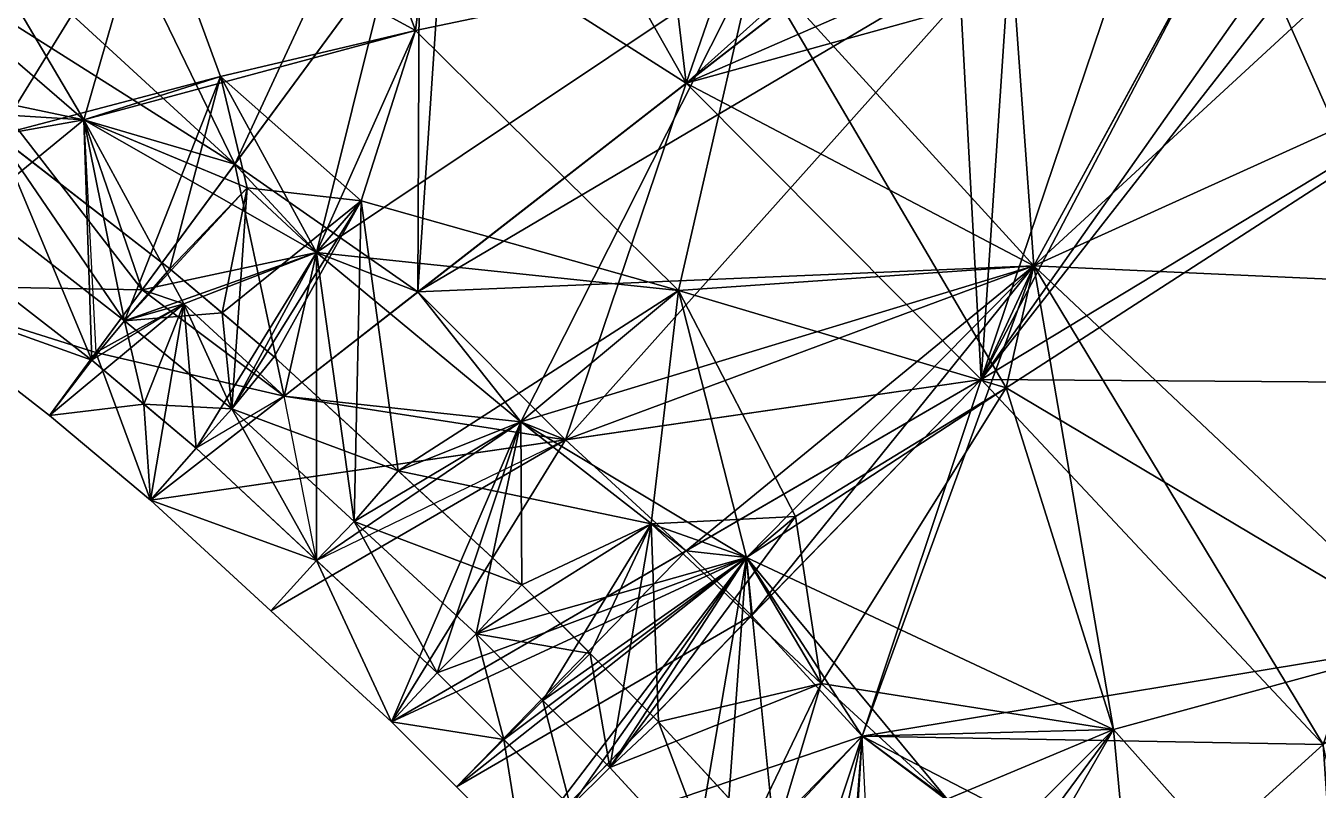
# Model space of a CAD drawing. Extents: x 0 to 22.5, y -0.5 to 22.5.
# Drawn here: x 11.668 to 15.635, y 12.98 to 15.326 of the extents above; entities that cross this region are included whole.
import ezdxf

# ---------------------------------------------------------------- set-up
doc = ezdxf.new("R2010")
doc.units = 0
doc.header["$MEASUREMENT"] = 0
for name, color, linetype in [('Crown wall side', 7, 'CONTINUOUS'), ('Cylindrical crown wall', 7, 'CONTINUOUS'), ('Elements', 7, 'CONTINUOUS'), ('Faces', 7, 'CONTINUOUS')]:
    doc.layers.add(name, color=color, linetype=linetype)

msp = doc.modelspace()

# ---------------------------------------------------------------- linework, layer by layer
at = {"layer": 'Crown wall side'}
for p, q in [((12.11, 14.58, 59.83), (11.05, 15.4, 59.83)), ((12.43, 14.31, 59.83), (12.11, 14.58, 59.83)), ((13.19, 13.61, 59.83), (12.43, 14.31, 59.83)), ((13.61, 13.19, 59.83), (13.19, 13.61, 59.83)), ((14.31, 12.43, 59.83), (13.61, 13.19, 59.83))]:
    msp.add_line(p, q, dxfattribs=at)
for points in [[(9.71, 15.59, 58.9), (10.71, 14.93, 58.9), (12.96, 18.36, 54.58), (11.67, 19.21, 54.58)], [(12.96, 18.36, 54.58), (14.18, 17.44, 54.58), (11.74, 14.13, 58.9), (10.71, 14.93, 58.9)], [(11.74, 14.13, 58.9), (14.18, 17.44, 54.58), (15.34, 16.43, 54.58), (12.05, 13.87, 58.9)], [(12.05, 13.87, 58.9), (15.34, 16.43, 54.58), (14.6, 14.24, 56.74), (12.05, 13.87, 58.9)], [(14.6, 14.24, 56.74), (15.34, 16.43, 54.58), (16.42, 15.34, 54.58), (15.65, 13.12, 56.74)], [(11.97, 14.42, 59.49), (10.93, 15.23, 59.49), (11.05, 15.4, 59.83), (12.11, 14.58, 59.83)], [(11.87, 14.3, 59.24), (10.84, 15.1, 59.24), (10.93, 15.23, 59.49), (11.97, 14.42, 59.49)], [(11.74, 14.13, 58.9), (10.71, 14.93, 58.9), (10.84, 15.1, 59.24), (11.87, 14.3, 59.24)], [(12.3, 14.15, 59.49), (11.97, 14.42, 59.49), (12.11, 14.58, 59.83), (12.43, 14.31, 59.83)], [(12.19, 14.03, 59.24), (11.87, 14.3, 59.24), (11.97, 14.42, 59.49), (12.3, 14.15, 59.49)], [(12.05, 13.87, 58.9), (11.74, 14.13, 58.9), (11.87, 14.3, 59.24), (12.19, 14.03, 59.24)], [(13.05, 13.46, 59.5), (12.3, 14.15, 59.49), (12.43, 14.31, 59.83), (13.19, 13.61, 59.83)], [(12.05, 13.87, 58.9), (14.6, 14.24, 56.74), (12.79, 13.19, 58.9)], [(13.19, 12.79, 58.9), (14.6, 14.24, 56.74), (12.79, 13.19, 58.9)], [(13.19, 12.79, 58.9), (13.87, 12.05, 58.9), (14.6, 14.24, 56.74)], [(13.87, 12.05, 58.9), (14.6, 14.24, 56.74), (15.65, 13.12, 56.74), (14.13, 11.74, 58.9)], [(15.65, 13.12, 56.74), (14.13, 11.74, 58.9), (14.93, 10.71, 58.9), (17.43, 14.18, 54.58)], [(14.93, 10.71, 58.9), (15.59, 9.71, 58.9), (18.36, 12.97, 54.58), (17.43, 14.18, 54.58)], [(12.93, 13.34, 59.24), (12.19, 14.03, 59.24), (12.3, 14.15, 59.49), (13.05, 13.46, 59.5)], [(12.79, 13.19, 58.9), (12.05, 13.87, 58.9), (12.19, 14.03, 59.24), (12.93, 13.34, 59.24)], [(13.46, 13.05, 59.5), (13.05, 13.46, 59.5), (13.19, 13.61, 59.83), (13.61, 13.19, 59.83)], [(13.34, 12.93, 59.24), (12.93, 13.34, 59.24), (13.05, 13.46, 59.5), (13.46, 13.05, 59.5)], [(13.19, 12.79, 58.9), (12.79, 13.19, 58.9), (12.93, 13.34, 59.24), (13.34, 12.93, 59.24)], [(14.15, 12.3, 59.49), (13.46, 13.05, 59.5), (13.61, 13.19, 59.83), (14.31, 12.43, 59.83)], [(14.03, 12.19, 59.24), (13.34, 12.93, 59.24), (13.46, 13.05, 59.5), (14.15, 12.3, 59.49)]]:
    msp.add_3dface(points, dxfattribs=at)
at = {"layer": 'Cylindrical crown wall'}
msp.add_3dface([(16.42, 15.34, 58.95), (17.19, 14.48, 57.58), (16.42, 15.34, 56.77), (15.62, 16.16, 57.58)], dxfattribs=at)
at = {"layer": 'Elements'}
for points in [[(12.8642, 15.3114, 59.5644), (12.0512, 15.753, 59.5996), (12.3903, 16.5848, 59.3754), (12.9967, 16.3826, 58.1093)], [(13.9042, 15.5292, 59.3517), (12.8642, 15.3114, 59.5644), (12.3903, 16.5848, 59.3754), (12.9967, 16.3826, 58.1093)], [(13.5284, 16.556, 55.7337), (12.8765, 15.6717, 56.8879), (13.6943, 15.1494, 56.741), (14.0799, 16.2612, 57.0122)], [(14.5163, 15.7891, 55.6615), (13.5284, 16.556, 55.7337), (13.6943, 15.1494, 56.741), (14.0799, 16.2612, 57.0122)], [(11.1659, 15.625, 58.0246), (12.3087, 14.9014, 57.8932), (11.6215, 16.3195, 57.15), (12.9967, 16.3826, 58.1093)], [(11.1659, 15.625, 58.0246), (11.4707, 15.671, 58.891), (12.3087, 14.9014, 57.8932), (12.9967, 16.3826, 58.1093)], [(11.4707, 15.671, 58.891), (11.8451, 15.0375, 59.0698), (12.3087, 14.9014, 57.8932), (12.9967, 16.3826, 58.1093)], [(12.0512, 15.753, 59.5996), (11.8451, 15.0375, 59.0698), (11.4707, 15.671, 58.891), (12.9967, 16.3826, 58.1093)], [(12.3087, 14.9014, 57.8932), (12.8765, 15.6717, 56.8879), (11.6215, 16.3195, 57.15), (12.9967, 16.3826, 58.1093)], [(12.3087, 14.9014, 57.8932), (11.8451, 15.0375, 59.0698), (12.5598, 14.6304, 58.9671), (12.9967, 16.3826, 58.1093)], [(12.5598, 14.6304, 58.9671), (11.8451, 15.0375, 59.0698), (12.8642, 15.3114, 59.5644), (12.9967, 16.3826, 58.1093)], [(12.8642, 15.3114, 59.5644), (11.8451, 15.0375, 59.0698), (12.0512, 15.753, 59.5996), (12.9967, 16.3826, 58.1093)], [(12.3087, 14.9014, 57.8932), (12.8714, 14.5092, 57.8214), (12.8765, 15.6717, 56.8879), (12.9967, 16.3826, 58.1093)], [(12.3087, 14.9014, 57.8932), (12.5598, 14.6304, 58.9671), (12.8714, 14.5092, 57.8214), (12.9967, 16.3826, 58.1093)], [(12.8714, 14.5092, 57.8214), (12.5598, 14.6304, 58.9671), (13.9042, 15.5292, 59.3517), (12.9967, 16.3826, 58.1093)], [(13.9042, 15.5292, 59.3517), (12.5598, 14.6304, 58.9671), (12.8642, 15.3114, 59.5644), (12.9967, 16.3826, 58.1093)], [(13.9042, 15.5292, 59.3517), (14.6909, 15.5844, 57.6161), (12.8714, 14.5092, 57.8214), (12.9967, 16.3826, 58.1093)], [(13.6943, 15.1494, 56.741), (12.8765, 15.6717, 56.8879), (12.8714, 14.5092, 57.8214), (12.9967, 16.3826, 58.1093)], [(12.8714, 14.5092, 57.8214), (14.6909, 15.5844, 57.6161), (13.6943, 15.1494, 56.741), (12.9967, 16.3826, 58.1093)], [(13.6943, 15.1494, 56.741), (14.0799, 16.2612, 57.0122), (12.8765, 15.6717, 56.8879), (12.9967, 16.3826, 58.1093)], [(13.6943, 15.1494, 56.741), (14.6909, 15.5844, 57.6161), (14.0799, 16.2612, 57.0122), (12.9967, 16.3826, 58.1093)], [(14.0799, 16.2612, 57.0122), (14.6909, 15.5844, 57.6161), (13.6943, 15.1494, 56.741), (14.7386, 16.0848, 57.1385)], [(14.5163, 15.7891, 55.6615), (14.0799, 16.2612, 57.0122), (13.6943, 15.1494, 56.741), (14.7386, 16.0848, 57.1385)], [(15.62, 16.16, 57.58), (14.7624, 14.5891, 58.0929), (16.42, 15.34, 58.95), (14.6909, 15.5844, 57.6161)], [(15.62, 16.16, 57.58), (14.7624, 14.5891, 58.0929), (14.6909, 15.5844, 57.6161), (15.3118, 15.5971, 57.2373)], [(15.62, 16.16, 57.58), (16.42, 15.34, 58.95), (14.7624, 14.5891, 58.0929), (15.3118, 15.5971, 57.2373)], [(14.6909, 15.5844, 57.6161), (15.3118, 15.5971, 57.2373), (13.6943, 15.1494, 56.741), (14.7386, 16.0848, 57.1385)], [(13.6943, 15.1494, 56.741), (15.3118, 15.5971, 57.2373), (14.5163, 15.7891, 55.6615), (14.7386, 16.0848, 57.1385)], [(15.89, 15.89, 56.22), (14.5163, 15.7891, 55.6615), (14.6, 14.24, 56.74), (15.3118, 15.5971, 57.2373)], [(15.89, 15.89, 56.22), (14.6, 14.24, 56.74), (14.5163, 15.7891, 55.6615), (15.4781, 15.4868, 55.1705)], [(16.0349, 14.2296, 55.6603), (14.6, 14.24, 56.74), (15.89, 15.89, 56.22), (15.4781, 15.4868, 55.1705)], [(15.89, 15.89, 56.22), (16.0349, 14.2296, 55.6603), (16.42, 15.34, 56.77), (14.6, 14.24, 56.74)], [(16.42, 15.34, 56.77), (15.89, 15.89, 56.22), (14.6, 14.24, 56.74), (15.3118, 15.5971, 57.2373)], [(15.89, 15.89, 56.22), (16.42, 15.34, 55.67), (16.0349, 14.2296, 55.6603), (15.4781, 15.4868, 55.1705)], [(11.05, 15.4, 59.83), (12.0512, 15.753, 59.5996), (11.5802, 14.9899, 59.83), (11.4707, 15.671, 58.891)], [(11.5802, 14.9899, 59.83), (11.4707, 15.671, 58.891), (12.0512, 15.753, 59.5996), (11.8451, 15.0375, 59.0698)], [(12.0512, 15.753, 59.5996), (12.2655, 15.17, 59.6856), (11.5802, 14.9899, 59.83), (11.8451, 15.0375, 59.0698)], [(12.8642, 15.3114, 59.5644), (12.2655, 15.17, 59.6856), (12.0512, 15.753, 59.5996), (11.8451, 15.0375, 59.0698)], [(14.5163, 15.7891, 55.6615), (13.6943, 15.1494, 56.741), (14.6, 14.24, 56.74), (15.3118, 15.5971, 57.2373)], [(16.0204, 15.7496, 57.1746), (16.42, 15.34, 56.77), (17.19, 14.48, 57.58), (14.7624, 14.5891, 58.0929)], [(16.0204, 15.7496, 57.1746), (16.42, 15.34, 56.77), (14.7624, 14.5891, 58.0929), (15.3118, 15.5971, 57.2373)], [(16.42, 15.34, 58.95), (16.0204, 15.7496, 57.1746), (17.19, 14.48, 57.58), (14.7624, 14.5891, 58.0929)], [(16.42, 15.34, 58.95), (16.0204, 15.7496, 57.1746), (14.7624, 14.5891, 58.0929), (15.3118, 15.5971, 57.2373)], [(11.2255, 14.5296, 58.9), (11.4707, 15.671, 58.891), (10.84, 15.1, 59.24), (11.8451, 15.0375, 59.0698)], [(10.84, 15.1, 59.24), (11.4707, 15.671, 58.891), (10.93, 15.23, 59.49), (11.8451, 15.0375, 59.0698)], [(10.93, 15.23, 59.49), (11.4707, 15.671, 58.891), (11.5802, 14.9899, 59.83), (11.8451, 15.0375, 59.0698)], [(11.1659, 15.625, 58.0246), (11.4707, 15.671, 58.891), (11.2255, 14.5296, 58.9), (11.8451, 15.0375, 59.0698)], [(12.3087, 14.9014, 57.8932), (11.1659, 15.625, 58.0246), (11.8451, 15.0375, 59.0698), (11.4707, 15.671, 58.891)], [(11.1659, 15.625, 58.0246), (12.3087, 14.9014, 57.8932), (11.8451, 15.0375, 59.0698), (12.0245, 14.5159, 58.3964)], [(12.0245, 14.5159, 58.3964), (11.1659, 15.625, 58.0246), (11.2255, 14.5296, 58.9), (11.8451, 15.0375, 59.0698)], [(13.6943, 15.1494, 56.741), (14.6909, 15.5844, 57.6161), (14.6, 14.24, 56.74), (15.3118, 15.5971, 57.2373)], [(14.6, 14.24, 56.74), (14.6909, 15.5844, 57.6161), (14.7624, 14.5891, 58.0929), (15.3118, 15.5971, 57.2373)], [(14.7624, 14.5891, 58.0929), (16.42, 15.34, 56.77), (14.6, 14.24, 56.74), (15.3118, 15.5971, 57.2373)], [(13.6943, 15.1494, 56.741), (12.8714, 14.5092, 57.8214), (13.3238, 14.0548, 57.821), (14.6909, 15.5844, 57.6161)], [(13.9042, 15.5292, 59.3517), (14.7624, 14.5891, 58.0929), (12.8714, 14.5092, 57.8214), (14.6909, 15.5844, 57.6161)], [(12.8714, 14.5092, 57.8214), (14.7624, 14.5891, 58.0929), (13.3238, 14.0548, 57.821), (14.6909, 15.5844, 57.6161)], [(13.3238, 14.0548, 57.821), (14.7624, 14.5891, 58.0929), (13.6943, 15.1494, 56.741), (14.6909, 15.5844, 57.6161)], [(13.6943, 15.1494, 56.741), (14.7624, 14.5891, 58.0929), (14.6, 14.24, 56.74), (14.6909, 15.5844, 57.6161)], [(16.42, 15.34, 58.95), (13.9042, 15.5292, 59.3517), (14.6909, 15.5844, 57.6161), (14.7624, 14.5891, 58.0929)], [(12.8642, 15.3114, 59.5644), (12.5598, 14.6304, 58.9671), (13.9042, 15.5292, 59.3517), (13.6712, 14.5136, 59.568)], [(13.9042, 15.5292, 59.3517), (12.5598, 14.6304, 58.9671), (12.8714, 14.5092, 57.8214), (13.1876, 14.1102, 58.9384)], [(13.9042, 15.5292, 59.3517), (13.6712, 14.5136, 59.568), (12.5598, 14.6304, 58.9671), (13.1876, 14.1102, 58.9384)], [(12.8714, 14.5092, 57.8214), (14.7624, 14.5891, 58.0929), (13.9042, 15.5292, 59.3517), (13.1876, 14.1102, 58.9384)], [(14.7624, 14.5891, 58.0929), (13.6712, 14.5136, 59.568), (13.9042, 15.5292, 59.3517), (13.1876, 14.1102, 58.9384)], [(13.9042, 15.5292, 59.3517), (14.7624, 14.5891, 58.0929), (14.6772, 14.2143, 59.446), (13.6712, 14.5136, 59.568)], [(16.42, 15.34, 58.95), (14.6772, 14.2143, 59.446), (13.9042, 15.5292, 59.3517), (14.7624, 14.5891, 58.0929)], [(16.0349, 14.2296, 55.6603), (16.42, 15.34, 55.67), (16.42, 15.34, 54.58), (15.4781, 15.4868, 55.1705)], [(16.42, 15.34, 56.77), (16.0349, 14.2296, 55.6603), (15.65, 13.12, 56.74), (14.6, 14.24, 56.74)], [(15.65, 13.12, 56.74), (16.42, 15.34, 56.77), (14.6, 14.24, 56.74), (14.7624, 14.5891, 58.0929)], [(15.9876, 13.4345, 59.3433), (14.6772, 14.2143, 59.446), (16.42, 15.34, 58.95), (14.7624, 14.5891, 58.0929)], [(17.19, 14.48, 57.58), (15.9876, 13.4345, 59.3433), (16.42, 15.34, 58.95), (14.7624, 14.5891, 58.0929)], [(17.19, 14.48, 57.58), (16.42, 15.34, 56.77), (15.65, 13.12, 56.74), (14.7624, 14.5891, 58.0929)], [(12.5598, 14.6304, 58.9671), (12.2655, 15.17, 59.6856), (12.8642, 15.3114, 59.5644), (11.8451, 15.0375, 59.0698)], [(12.8642, 15.3114, 59.5644), (12.2655, 15.17, 59.6856), (12.5598, 14.6304, 58.9671), (12.6967, 14.7882, 59.6935)], [(12.5598, 14.6304, 58.9671), (13.6712, 14.5136, 59.568), (12.8642, 15.3114, 59.5644), (12.6967, 14.7882, 59.6935)], [(10.84, 15.1, 59.24), (10.93, 15.23, 59.49), (11.5802, 14.9899, 59.83), (11.8451, 15.0375, 59.0698)], [(12.11, 14.58, 59.83), (11.97, 14.42, 59.49), (11.5802, 14.9899, 59.83), (12.2655, 15.17, 59.6856)], [(11.5802, 14.9899, 59.83), (12.2655, 15.17, 59.6856), (11.97, 14.42, 59.49), (11.8451, 15.0375, 59.0698)], [(11.97, 14.42, 59.49), (11.8451, 15.0375, 59.0698), (12.2655, 15.17, 59.6856), (12.3472, 14.829, 59.7414)], [(12.2655, 15.17, 59.6856), (11.8451, 15.0375, 59.0698), (12.5598, 14.6304, 58.9671), (12.3472, 14.829, 59.7414)], [(11.97, 14.42, 59.49), (12.2655, 15.17, 59.6856), (12.11, 14.58, 59.83), (12.3472, 14.829, 59.7414)], [(12.5598, 14.6304, 58.9671), (12.6967, 14.7882, 59.6935), (12.2655, 15.17, 59.6856), (12.3472, 14.829, 59.7414)], [(14.6, 14.24, 56.74), (13.6943, 15.1494, 56.741), (13.3238, 14.0548, 57.821), (14.7624, 14.5891, 58.0929)], [(11.5802, 14.9899, 59.83), (11.2255, 14.5296, 58.9), (10.84, 15.1, 59.24), (11.8451, 15.0375, 59.0698)], [(11.8821, 14.3228, 58.6484), (11.2255, 14.5296, 58.9), (11.87, 14.3, 59.24), (11.8451, 15.0375, 59.0698)], [(11.87, 14.3, 59.24), (11.2255, 14.5296, 58.9), (11.5802, 14.9899, 59.83), (11.8451, 15.0375, 59.0698)], [(12.0245, 14.5159, 58.3964), (11.8451, 15.0375, 59.0698), (11.2255, 14.5296, 58.9), (11.8821, 14.3228, 58.6484)], [(11.97, 14.42, 59.49), (11.87, 14.3, 59.24), (11.5802, 14.9899, 59.83), (11.8451, 15.0375, 59.0698)], [(11.8451, 15.0375, 59.0698), (11.87, 14.3, 59.24), (11.8821, 14.3228, 58.6484), (12.1529, 14.4729, 58.9561)], [(11.8451, 15.0375, 59.0698), (12.0245, 14.5159, 58.3964), (12.5598, 14.6304, 58.9671), (12.1529, 14.4729, 58.9561)], [(11.87, 14.3, 59.24), (11.8451, 15.0375, 59.0698), (11.97, 14.42, 59.49), (12.1529, 14.4729, 58.9561)], [(11.8821, 14.3228, 58.6484), (12.0245, 14.5159, 58.3964), (11.8451, 15.0375, 59.0698), (12.1529, 14.4729, 58.9561)], [(12.0245, 14.5159, 58.3964), (12.5598, 14.6304, 58.9671), (12.3087, 14.9014, 57.8932), (11.8451, 15.0375, 59.0698)], [(12.5598, 14.6304, 58.9671), (12.3472, 14.829, 59.7414), (11.8451, 15.0375, 59.0698), (12.1529, 14.4729, 58.9561)], [(11.8451, 15.0375, 59.0698), (12.3472, 14.829, 59.7414), (11.97, 14.42, 59.49), (12.1529, 14.4729, 58.9561)], [(12.0245, 14.5159, 58.3964), (12.4605, 14.1894, 58.361), (12.3087, 14.9014, 57.8932), (12.5598, 14.6304, 58.9671)], [(12.4605, 14.1894, 58.361), (12.8714, 14.5092, 57.8214), (12.3087, 14.9014, 57.8932), (12.5598, 14.6304, 58.9671)], [(12.3, 14.15, 59.49), (12.5598, 14.6304, 58.9671), (11.97, 14.42, 59.49), (12.3472, 14.829, 59.7414)], [(12.2701, 14.4449, 59.83), (11.97, 14.42, 59.49), (12.11, 14.58, 59.83), (12.3472, 14.829, 59.7414)], [(12.3, 14.15, 59.49), (11.97, 14.42, 59.49), (12.2701, 14.4449, 59.83), (12.3472, 14.829, 59.7414)], [(11.97, 14.42, 59.49), (12.3472, 14.829, 59.7414), (12.5598, 14.6304, 58.9671), (12.1529, 14.4729, 58.9561)], [(12.2701, 14.4449, 59.83), (12.6967, 14.7882, 59.6935), (12.3, 14.15, 59.49), (12.3472, 14.829, 59.7414)], [(12.3, 14.15, 59.49), (12.6967, 14.7882, 59.6935), (12.5598, 14.6304, 58.9671), (12.3472, 14.829, 59.7414)], [(12.43, 14.31, 59.83), (12.3, 14.15, 59.49), (12.2701, 14.4449, 59.83), (12.6967, 14.7882, 59.6935)], [(12.8101, 13.9599, 59.83), (12.3, 14.15, 59.49), (12.43, 14.31, 59.83), (12.6967, 14.7882, 59.6935)], [(12.6752, 13.8048, 59.495), (12.5598, 14.6304, 58.9671), (12.3, 14.15, 59.49), (12.6967, 14.7882, 59.6935)], [(12.6752, 13.8048, 59.495), (12.3, 14.15, 59.49), (12.8101, 13.9599, 59.83), (12.6967, 14.7882, 59.6935)], [(13.6712, 14.5136, 59.568), (12.6967, 14.7882, 59.6935), (12.5598, 14.6304, 58.9671), (13.1876, 14.1102, 58.9384)], [(12.5598, 14.6304, 58.9671), (12.6967, 14.7882, 59.6935), (12.6752, 13.8048, 59.495), (13.1876, 14.1102, 58.9384)], [(12.6752, 13.8048, 59.495), (12.6967, 14.7882, 59.6935), (12.8101, 13.9599, 59.83), (13.1876, 14.1102, 58.9384)], [(12.8101, 13.9599, 59.83), (12.6967, 14.7882, 59.6935), (13.6712, 14.5136, 59.568), (13.1876, 14.1102, 58.9384)], [(11.97, 14.42, 59.49), (12.5598, 14.6304, 58.9671), (12.3, 14.15, 59.49), (12.1529, 14.4729, 58.9561)], [(12.4605, 14.1894, 58.361), (12.5598, 14.6304, 58.9671), (12.0245, 14.5159, 58.3964), (12.1529, 14.4729, 58.9561)], [(12.3, 14.15, 59.49), (12.5598, 14.6304, 58.9671), (12.19, 14.03, 59.24), (12.1529, 14.4729, 58.9561)], [(12.19, 14.03, 59.24), (12.5598, 14.6304, 58.9671), (12.4605, 14.1894, 58.361), (12.1529, 14.4729, 58.9561)], [(12.56, 13.685, 59.24), (12.19, 14.03, 59.24), (12.3, 14.15, 59.49), (12.5598, 14.6304, 58.9671)], [(12.56, 13.685, 59.24), (12.4605, 14.1894, 58.361), (12.19, 14.03, 59.24), (12.5598, 14.6304, 58.9671)], [(12.56, 13.685, 59.24), (12.3, 14.15, 59.49), (12.6752, 13.8048, 59.495), (12.5598, 14.6304, 58.9671)], [(12.8714, 14.5092, 57.8214), (12.5598, 14.6304, 58.9671), (12.4605, 14.1894, 58.361), (13.1876, 14.1102, 58.9384)], [(12.4605, 14.1894, 58.361), (12.5598, 14.6304, 58.9671), (12.56, 13.685, 59.24), (13.1876, 14.1102, 58.9384)], [(12.56, 13.685, 59.24), (12.5598, 14.6304, 58.9671), (12.6752, 13.8048, 59.495), (13.1876, 14.1102, 58.9384)], [(13.3238, 14.0548, 57.821), (14.7624, 14.5891, 58.0929), (12.8714, 14.5092, 57.8214), (13.1876, 14.1102, 58.9384)], [(13.8799, 13.6941, 58.8235), (13.6712, 14.5136, 59.568), (14.7624, 14.5891, 58.0929), (13.1876, 14.1102, 58.9384)], [(13.6947, 13.7149, 57.8203), (14.7624, 14.5891, 58.0929), (13.1876, 14.1102, 58.9384), (13.8799, 13.6941, 58.8235)], [(14.7624, 14.5891, 58.0929), (13.6947, 13.7149, 57.8203), (13.1876, 14.1102, 58.9384), (13.3238, 14.0548, 57.821)], [(14.6, 14.24, 56.74), (13.3238, 14.0548, 57.821), (13.6947, 13.7149, 57.8203), (14.7624, 14.5891, 58.0929)], [(14.7624, 14.5891, 58.0929), (13.8799, 13.6941, 58.8235), (14.6772, 14.2143, 59.446), (13.6712, 14.5136, 59.568)], [(13.8957, 13.5157, 57.819), (14.6, 14.24, 56.74), (13.6947, 13.7149, 57.8203), (14.7624, 14.5891, 58.0929)], [(13.8957, 13.5157, 57.819), (14.7624, 14.5891, 58.0929), (13.6947, 13.7149, 57.8203), (13.8799, 13.6941, 58.8235)], [(14.6772, 14.2143, 59.446), (13.8799, 13.6941, 58.8235), (14.7624, 14.5891, 58.0929), (15.0066, 13.1662, 59.5794)], [(14.2351, 13.1452, 57.8198), (14.7624, 14.5891, 58.0929), (13.8957, 13.5157, 57.819), (13.8799, 13.6941, 58.8235)], [(14.7624, 14.5891, 58.0929), (13.8799, 13.6941, 58.8235), (14.2351, 13.1452, 57.8198), (15.0066, 13.1662, 59.5794)], [(13.8957, 13.5157, 57.819), (14.2351, 13.1452, 57.8198), (14.6, 14.24, 56.74), (14.7624, 14.5891, 58.0929)], [(15.9876, 13.4345, 59.3433), (14.7624, 14.5891, 58.0929), (14.2351, 13.1452, 57.8198), (15.0066, 13.1662, 59.5794)], [(14.2351, 13.1452, 57.8198), (15.9876, 13.4345, 59.3433), (15.65, 13.12, 56.74), (14.7624, 14.5891, 58.0929)], [(14.2351, 13.1452, 57.8198), (15.65, 13.12, 56.74), (14.6, 14.24, 56.74), (14.7624, 14.5891, 58.0929)], [(14.6772, 14.2143, 59.446), (14.7624, 14.5891, 58.0929), (15.9876, 13.4345, 59.3433), (15.0066, 13.1662, 59.5794)], [(15.65, 13.12, 56.74), (15.9876, 13.4345, 59.3433), (17.19, 14.48, 57.58), (14.7624, 14.5891, 58.0929)], [(11.2255, 14.5296, 58.9), (11.8821, 14.3228, 58.6484), (11.87, 14.3, 59.24), (11.74, 14.13, 58.9)], [(12.0245, 14.5159, 58.3964), (11.8821, 14.3228, 58.6484), (12.4605, 14.1894, 58.361), (12.1529, 14.4729, 58.9561)], [(13.3238, 14.0548, 57.821), (12.8714, 14.5092, 57.8214), (12.4605, 14.1894, 58.361), (13.1876, 14.1102, 58.9384)], [(12.8101, 13.9599, 59.83), (13.1876, 14.1102, 58.9384), (13.6712, 14.5136, 59.568), (13.5871, 13.7969, 59.7227)], [(13.6712, 14.5136, 59.568), (13.1876, 14.1102, 58.9384), (13.8799, 13.6941, 58.8235), (13.5871, 13.7969, 59.7227)], [(13.8799, 13.6941, 58.8235), (14.0302, 13.82, 59.6372), (13.6712, 14.5136, 59.568), (13.5871, 13.7969, 59.7227)], [(14.6772, 14.2143, 59.446), (13.6712, 14.5136, 59.568), (13.8799, 13.6941, 58.8235), (14.0302, 13.82, 59.6372)], [(11.74, 14.13, 58.9), (11.87, 14.3, 59.24), (12.0301, 14.1649, 59.24), (12.1529, 14.4729, 58.9561)], [(11.8821, 14.3228, 58.6484), (11.87, 14.3, 59.24), (11.74, 14.13, 58.9), (12.1529, 14.4729, 58.9561)], [(12.0301, 14.1649, 59.24), (12.05, 13.87, 58.9), (11.74, 14.13, 58.9), (12.1529, 14.4729, 58.9561)], [(11.74, 14.13, 58.9), (12.05, 13.87, 58.9), (11.8821, 14.3228, 58.6484), (12.1529, 14.4729, 58.9561)], [(12.0301, 14.1649, 59.24), (11.87, 14.3, 59.24), (11.97, 14.42, 59.49), (12.1529, 14.4729, 58.9561)], [(12.4605, 14.1894, 58.361), (11.8821, 14.3228, 58.6484), (12.05, 13.87, 58.9), (12.1529, 14.4729, 58.9561)], [(12.0301, 14.1649, 59.24), (11.97, 14.42, 59.49), (12.3, 14.15, 59.49), (12.1529, 14.4729, 58.9561)], [(12.05, 13.87, 58.9), (12.0301, 14.1649, 59.24), (12.19, 14.03, 59.24), (12.1529, 14.4729, 58.9561)], [(12.3, 14.15, 59.49), (12.19, 14.03, 59.24), (12.0301, 14.1649, 59.24), (12.1529, 14.4729, 58.9561)], [(12.4605, 14.1894, 58.361), (12.05, 13.87, 58.9), (12.19, 14.03, 59.24), (12.1529, 14.4729, 58.9561)], [(13.8799, 13.6941, 58.8235), (15.0066, 13.1662, 59.5794), (14.6772, 14.2143, 59.446), (14.1089, 13.3069, 59.7159)], [(14.6772, 14.2143, 59.446), (14.0302, 13.82, 59.6372), (13.8799, 13.6941, 58.8235), (14.1089, 13.3069, 59.7159)], [(12.05, 13.87, 58.9), (12.56, 13.685, 59.24), (13.3238, 14.0548, 57.821), (12.4605, 14.1894, 58.361)], [(12.19, 14.03, 59.24), (12.56, 13.685, 59.24), (12.05, 13.87, 58.9), (12.4605, 14.1894, 58.361)], [(12.56, 13.685, 59.24), (13.3238, 14.0548, 57.821), (12.4605, 14.1894, 58.361), (13.1876, 14.1102, 58.9384)], [(12.93, 13.34, 59.24), (12.56, 13.685, 59.24), (12.6752, 13.8048, 59.495), (13.1876, 14.1102, 58.9384)], [(12.56, 13.685, 59.24), (12.79, 13.19, 58.9), (13.3238, 14.0548, 57.821), (13.1876, 14.1102, 58.9384)], [(12.79, 13.19, 58.9), (12.56, 13.685, 59.24), (12.93, 13.34, 59.24), (13.1876, 14.1102, 58.9384)], [(13.19, 13.61, 59.83), (13.05, 13.46, 59.5), (12.6752, 13.8048, 59.495), (13.1876, 14.1102, 58.9384)], [(13.05, 13.46, 59.5), (12.93, 13.34, 59.24), (12.6752, 13.8048, 59.495), (13.1876, 14.1102, 58.9384)], [(13.19, 13.61, 59.83), (12.6752, 13.8048, 59.495), (12.8101, 13.9599, 59.83), (13.1876, 14.1102, 58.9384)], [(12.93, 13.34, 59.24), (13.8799, 13.6941, 58.8235), (12.79, 13.19, 58.9), (13.1876, 14.1102, 58.9384)], [(13.6947, 13.7149, 57.8203), (13.3238, 14.0548, 57.821), (12.79, 13.19, 58.9), (13.1876, 14.1102, 58.9384)], [(12.79, 13.19, 58.9), (13.8799, 13.6941, 58.8235), (13.6947, 13.7149, 57.8203), (13.1876, 14.1102, 58.9384)], [(13.19, 13.61, 59.83), (13.1876, 14.1102, 58.9384), (12.8101, 13.9599, 59.83), (13.5871, 13.7969, 59.7227)], [(13.05, 13.46, 59.5), (13.8799, 13.6941, 58.8235), (12.93, 13.34, 59.24), (13.1876, 14.1102, 58.9384)], [(13.05, 13.46, 59.5), (13.1876, 14.1102, 58.9384), (13.19, 13.61, 59.83), (13.5871, 13.7969, 59.7227)], [(13.8799, 13.6941, 58.8235), (13.1876, 14.1102, 58.9384), (13.05, 13.46, 59.5), (13.5871, 13.7969, 59.7227)], [(12.56, 13.685, 59.24), (12.05, 13.87, 58.9), (13.3238, 14.0548, 57.821), (12.4197, 13.5303, 58.9)], [(12.79, 13.19, 58.9), (12.56, 13.685, 59.24), (13.3238, 14.0548, 57.821), (12.4197, 13.5303, 58.9)], [(13.8799, 13.6941, 58.8235), (14.0302, 13.82, 59.6372), (13.46, 13.05, 59.5), (14.1089, 13.3069, 59.7159)], [(14.0302, 13.82, 59.6372), (13.5871, 13.7969, 59.7227), (13.46, 13.05, 59.5), (14.1089, 13.3069, 59.7159)], [(13.46, 13.05, 59.5), (14.0302, 13.82, 59.6372), (13.8799, 13.6941, 58.8235), (13.5871, 13.7969, 59.7227)], [(13.2551, 13.2549, 59.5), (13.8799, 13.6941, 58.8235), (13.05, 13.46, 59.5), (13.5871, 13.7969, 59.7227)], [(13.19, 13.61, 59.83), (13.4002, 13.3998, 59.83), (13.05, 13.46, 59.5), (13.5871, 13.7969, 59.7227)], [(13.4002, 13.3998, 59.83), (13.2551, 13.2549, 59.5), (13.05, 13.46, 59.5), (13.5871, 13.7969, 59.7227)], [(13.46, 13.05, 59.5), (13.8799, 13.6941, 58.8235), (13.2551, 13.2549, 59.5), (13.5871, 13.7969, 59.7227)], [(13.2551, 13.2549, 59.5), (13.4002, 13.3998, 59.83), (13.46, 13.05, 59.5), (13.5871, 13.7969, 59.7227)], [(13.46, 13.05, 59.5), (13.4002, 13.3998, 59.83), (13.61, 13.19, 59.83), (13.5871, 13.7969, 59.7227)], [(13.46, 13.05, 59.5), (13.5871, 13.7969, 59.7227), (13.61, 13.19, 59.83), (14.1089, 13.3069, 59.7159)], [(12.9899, 12.9901, 58.9), (13.6947, 13.7149, 57.8203), (12.79, 13.19, 58.9), (13.8799, 13.6941, 58.8235)], [(12.93, 13.34, 59.24), (13.135, 13.135, 59.24), (12.79, 13.19, 58.9), (13.8799, 13.6941, 58.8235)], [(12.79, 13.19, 58.9), (13.135, 13.135, 59.24), (12.9899, 12.9901, 58.9), (13.8799, 13.6941, 58.8235)], [(13.05, 13.46, 59.5), (13.135, 13.135, 59.24), (12.93, 13.34, 59.24), (13.8799, 13.6941, 58.8235)], [(12.9899, 12.9901, 58.9), (13.8957, 13.5157, 57.819), (13.6947, 13.7149, 57.8203), (13.8799, 13.6941, 58.8235)], [(13.8957, 13.5157, 57.819), (12.9899, 12.9901, 58.9), (13.19, 12.79, 58.9), (13.8799, 13.6941, 58.8235)], [(13.19, 12.79, 58.9), (12.9899, 12.9901, 58.9), (13.135, 13.135, 59.24), (13.8799, 13.6941, 58.8235)], [(13.05, 13.46, 59.5), (13.2551, 13.2549, 59.5), (13.135, 13.135, 59.24), (13.8799, 13.6941, 58.8235)], [(13.135, 13.135, 59.24), (13.2551, 13.2549, 59.5), (13.34, 12.93, 59.24), (13.8799, 13.6941, 58.8235)], [(13.19, 12.79, 58.9), (13.135, 13.135, 59.24), (13.34, 12.93, 59.24), (13.8799, 13.6941, 58.8235)], [(13.6853, 12.5597, 59.24), (13.19, 12.79, 58.9), (13.34, 12.93, 59.24), (13.8799, 13.6941, 58.8235)], [(13.19, 12.79, 58.9), (13.5299, 12.4201, 58.9), (14.2351, 13.1452, 57.8198), (13.8799, 13.6941, 58.8235)], [(13.6853, 12.5597, 59.24), (13.5299, 12.4201, 58.9), (13.19, 12.79, 58.9), (13.8799, 13.6941, 58.8235)], [(13.19, 12.79, 58.9), (14.2351, 13.1452, 57.8198), (13.8957, 13.5157, 57.819), (13.8799, 13.6941, 58.8235)], [(13.34, 12.93, 59.24), (13.2551, 13.2549, 59.5), (13.46, 13.05, 59.5), (13.8799, 13.6941, 58.8235)], [(13.805, 12.6749, 59.495), (13.6853, 12.5597, 59.24), (13.34, 12.93, 59.24), (13.8799, 13.6941, 58.8235)], [(13.805, 12.6749, 59.495), (13.34, 12.93, 59.24), (13.46, 13.05, 59.5), (13.8799, 13.6941, 58.8235)], [(13.805, 12.6749, 59.495), (13.8799, 13.6941, 58.8235), (13.46, 13.05, 59.5), (14.1089, 13.3069, 59.7159)], [(14.2351, 13.1452, 57.8198), (13.5299, 12.4201, 58.9), (13.6853, 12.5597, 59.24), (13.8799, 13.6941, 58.8235)], [(13.6853, 12.5597, 59.24), (13.8799, 13.6941, 58.8235), (13.805, 12.6749, 59.495), (14.4963, 12.9526, 59.7083)], [(14.03, 12.19, 59.24), (13.8799, 13.6941, 58.8235), (13.6853, 12.5597, 59.24), (14.4963, 12.9526, 59.7083)], [(14.2351, 13.1452, 57.8198), (13.6853, 12.5597, 59.24), (14.03, 12.19, 59.24), (13.8799, 13.6941, 58.8235)], [(13.805, 12.6749, 59.495), (14.4963, 12.9526, 59.7083), (13.8799, 13.6941, 58.8235), (14.1089, 13.3069, 59.7159)], [(14.2351, 13.1452, 57.8198), (13.8799, 13.6941, 58.8235), (14.03, 12.19, 59.24), (14.4963, 12.9526, 59.7083)], [(14.2351, 13.1452, 57.8198), (15.0066, 13.1662, 59.5794), (13.8799, 13.6941, 58.8235), (14.4963, 12.9526, 59.7083)], [(13.8799, 13.6941, 58.8235), (14.4963, 12.9526, 59.7083), (15.0066, 13.1662, 59.5794), (14.1089, 13.3069, 59.7159)], [(14.2351, 13.1452, 57.8198), (15.7004, 12.3863, 59.5596), (15.9876, 13.4345, 59.3433), (15.0066, 13.1662, 59.5794)], [(15.65, 13.12, 56.74), (15.9876, 13.4345, 59.3433), (14.2351, 13.1452, 57.8198), (15.7004, 12.3863, 59.5596)], [(13.805, 12.6749, 59.495), (13.46, 13.05, 59.5), (13.61, 13.19, 59.83), (14.1089, 13.3069, 59.7159)], [(13.9601, 12.8099, 59.83), (13.805, 12.6749, 59.495), (13.61, 13.19, 59.83), (14.1089, 13.3069, 59.7159)], [(13.9601, 12.8099, 59.83), (14.4963, 12.9526, 59.7083), (13.805, 12.6749, 59.495), (14.1089, 13.3069, 59.7159)], [(13.87, 12.05, 58.9), (14.2351, 13.1452, 57.8198), (13.5299, 12.4201, 58.9), (14.03, 12.19, 59.24)], [(14.03, 12.19, 59.24), (14.2351, 13.1452, 57.8198), (13.5299, 12.4201, 58.9), (13.6853, 12.5597, 59.24)], [(14.165, 12.03, 59.24), (14.2351, 13.1452, 57.8198), (13.87, 12.05, 58.9), (14.03, 12.19, 59.24)], [(14.165, 12.03, 59.24), (13.87, 12.05, 58.9), (14.2351, 13.1452, 57.8198), (14.13, 11.74, 58.9)], [(14.165, 12.03, 59.24), (15.0066, 13.1662, 59.5794), (14.03, 12.19, 59.24), (15.0669, 12.5188, 59.6677)], [(14.03, 12.19, 59.24), (15.0066, 13.1662, 59.5794), (14.2351, 13.1452, 57.8198), (14.4963, 12.9526, 59.7083)], [(14.03, 12.19, 59.24), (15.0669, 12.5188, 59.6677), (15.0066, 13.1662, 59.5794), (14.6737, 12.5896, 59.733)], [(15.0066, 13.1662, 59.5794), (14.4963, 12.9526, 59.7083), (14.03, 12.19, 59.24), (14.6737, 12.5896, 59.733)], [(14.2351, 13.1452, 57.8198), (14.03, 12.19, 59.24), (14.165, 12.03, 59.24), (15.0066, 13.1662, 59.5794)], [(14.3, 11.87, 59.24), (14.13, 11.74, 58.9), (14.2351, 13.1452, 57.8198), (15.0669, 12.5188, 59.6677)], [(14.2351, 13.1452, 57.8198), (14.13, 11.74, 58.9), (15.65, 13.12, 56.74), (15.7004, 12.3863, 59.5596)], [(14.3, 11.87, 59.24), (14.2351, 13.1452, 57.8198), (14.13, 11.74, 58.9), (14.165, 12.03, 59.24)], [(14.13, 11.74, 58.9), (15.7004, 12.3863, 59.5596), (14.2351, 13.1452, 57.8198), (15.0669, 12.5188, 59.6677)], [(14.2351, 13.1452, 57.8198), (15.0066, 13.1662, 59.5794), (14.165, 12.03, 59.24), (15.0669, 12.5188, 59.6677)], [(14.2351, 13.1452, 57.8198), (14.165, 12.03, 59.24), (14.3, 11.87, 59.24), (15.0669, 12.5188, 59.6677)], [(15.7004, 12.3863, 59.5596), (15.0066, 13.1662, 59.5794), (14.2351, 13.1452, 57.8198), (15.0669, 12.5188, 59.6677)], [(14.13, 11.74, 58.9), (16.0847, 11.1135, 57.6147), (15.65, 13.12, 56.74), (15.7004, 12.3863, 59.5596)]]:
    msp.add_3dface(points, dxfattribs=at)
at = {"layer": 'Faces'}
for points in [[(12.8642, 15.3114, 59.5644), (12.0512, 15.753, 59.5996), (12.3903, 16.5848, 59.3754)], [(13.9042, 15.5292, 59.3517), (12.8642, 15.3114, 59.5644), (12.3903, 16.5848, 59.3754)], [(13.5284, 16.556, 55.7337), (12.8765, 15.6717, 56.8879), (13.6943, 15.1494, 56.741)], [(14.5163, 15.7891, 55.6615), (13.5284, 16.556, 55.7337), (13.6943, 15.1494, 56.741)], [(11.1659, 15.625, 58.0246), (12.3087, 14.9014, 57.8932), (11.6215, 16.3195, 57.15)], [(12.3087, 14.9014, 57.8932), (12.8765, 15.6717, 56.8879), (11.6215, 16.3195, 57.15)], [(11.05, 15.4, 59.83), (12.0512, 15.753, 59.5996), (11.5802, 14.9899, 59.83)], [(12.0512, 15.753, 59.5996), (12.2655, 15.17, 59.6856), (11.5802, 14.9899, 59.83)], [(12.8642, 15.3114, 59.5644), (12.2655, 15.17, 59.6856), (12.0512, 15.753, 59.5996)], [(14.5163, 15.7891, 55.6615), (13.6943, 15.1494, 56.741), (14.6, 14.24, 56.74)], [(14.6, 14.24, 56.74), (15.4781, 15.4868, 55.1705), (14.5163, 15.7891, 55.6615)], [(12.3087, 14.9014, 57.8932), (12.8714, 14.5092, 57.8214), (12.8765, 15.6717, 56.8879)], [(13.6943, 15.1494, 56.741), (12.8765, 15.6717, 56.8879), (12.8714, 14.5092, 57.8214)], [(12.0245, 14.5159, 58.3964), (11.1659, 15.625, 58.0246), (11.2255, 14.5296, 58.9)], [(11.1659, 15.625, 58.0246), (12.0245, 14.5159, 58.3964), (12.3087, 14.9014, 57.8932)], [(13.9042, 15.5292, 59.3517), (13.6712, 14.5136, 59.568), (12.8642, 15.3114, 59.5644)], [(14.6772, 14.2143, 59.446), (13.6712, 14.5136, 59.568), (13.9042, 15.5292, 59.3517)], [(16.42, 15.34, 58.95), (14.6772, 14.2143, 59.446), (13.9042, 15.5292, 59.3517)], [(16.0349, 14.2296, 55.6603), (15.4781, 15.4868, 55.1705), (14.6, 14.24, 56.74)], [(16.42, 15.34, 54.58), (15.4781, 15.4868, 55.1705), (16.0349, 14.2296, 55.6603)], [(15.9876, 13.4345, 59.3433), (14.6772, 14.2143, 59.446), (16.42, 15.34, 58.95)], [(12.8642, 15.3114, 59.5644), (12.6967, 14.7882, 59.6935), (12.2655, 15.17, 59.6856)], [(13.6712, 14.5136, 59.568), (12.6967, 14.7882, 59.6935), (12.8642, 15.3114, 59.5644)], [(11.5802, 14.9899, 59.83), (12.2655, 15.17, 59.6856), (12.11, 14.58, 59.83)], [(12.2655, 15.17, 59.6856), (12.3472, 14.829, 59.7414), (12.11, 14.58, 59.83)], [(12.6967, 14.7882, 59.6935), (12.3472, 14.829, 59.7414), (12.2655, 15.17, 59.6856)], [(13.6943, 15.1494, 56.741), (12.8714, 14.5092, 57.8214), (13.3238, 14.0548, 57.821)], [(14.6, 14.24, 56.74), (13.6943, 15.1494, 56.741), (13.3238, 14.0548, 57.821)], [(11.87, 14.3, 59.24), (11.2255, 14.5296, 58.9), (11.5802, 14.9899, 59.83)], [(11.97, 14.42, 59.49), (11.87, 14.3, 59.24), (11.5802, 14.9899, 59.83)], [(12.11, 14.58, 59.83), (11.97, 14.42, 59.49), (11.5802, 14.9899, 59.83)], [(12.0245, 14.5159, 58.3964), (12.4605, 14.1894, 58.361), (12.3087, 14.9014, 57.8932)], [(12.4605, 14.1894, 58.361), (12.8714, 14.5092, 57.8214), (12.3087, 14.9014, 57.8932)], [(12.11, 14.58, 59.83), (12.3472, 14.829, 59.7414), (12.2701, 14.4449, 59.83)], [(12.2701, 14.4449, 59.83), (12.3472, 14.829, 59.7414), (12.6967, 14.7882, 59.6935)], [(12.2701, 14.4449, 59.83), (12.6967, 14.7882, 59.6935), (12.43, 14.31, 59.83)], [(12.43, 14.31, 59.83), (12.6967, 14.7882, 59.6935), (12.8101, 13.9599, 59.83)], [(12.8101, 13.9599, 59.83), (12.6967, 14.7882, 59.6935), (13.6712, 14.5136, 59.568)], [(12.2701, 14.4449, 59.83), (11.97, 14.42, 59.49), (12.11, 14.58, 59.83)], [(11.2255, 14.5296, 58.9), (11.74, 14.13, 58.9), (11.8821, 14.3228, 58.6484)], [(11.87, 14.3, 59.24), (11.74, 14.13, 58.9), (11.2255, 14.5296, 58.9)], [(11.2255, 14.5296, 58.9), (11.8821, 14.3228, 58.6484), (12.0245, 14.5159, 58.3964)], [(12.0245, 14.5159, 58.3964), (11.8821, 14.3228, 58.6484), (12.4605, 14.1894, 58.361)], [(13.3238, 14.0548, 57.821), (12.8714, 14.5092, 57.8214), (12.4605, 14.1894, 58.361)], [(13.6712, 14.5136, 59.568), (13.5871, 13.7969, 59.7227), (12.8101, 13.9599, 59.83)], [(14.0302, 13.82, 59.6372), (13.5871, 13.7969, 59.7227), (13.6712, 14.5136, 59.568)], [(14.6772, 14.2143, 59.446), (14.0302, 13.82, 59.6372), (13.6712, 14.5136, 59.568)], [(12.3, 14.15, 59.49), (11.97, 14.42, 59.49), (12.2701, 14.4449, 59.83)], [(12.43, 14.31, 59.83), (12.3, 14.15, 59.49), (12.2701, 14.4449, 59.83)], [(12.0301, 14.1649, 59.24), (11.87, 14.3, 59.24), (11.97, 14.42, 59.49)], [(12.0301, 14.1649, 59.24), (11.97, 14.42, 59.49), (12.3, 14.15, 59.49)], [(11.74, 14.13, 58.9), (12.05, 13.87, 58.9), (11.8821, 14.3228, 58.6484)], [(12.4605, 14.1894, 58.361), (11.8821, 14.3228, 58.6484), (12.05, 13.87, 58.9)], [(11.74, 14.13, 58.9), (11.87, 14.3, 59.24), (12.0301, 14.1649, 59.24)], [(12.8101, 13.9599, 59.83), (12.3, 14.15, 59.49), (12.43, 14.31, 59.83)], [(14.6, 14.24, 56.74), (13.3238, 14.0548, 57.821), (13.6947, 13.7149, 57.8203)], [(13.8957, 13.5157, 57.819), (14.6, 14.24, 56.74), (13.6947, 13.7149, 57.8203)], [(13.8957, 13.5157, 57.819), (14.2351, 13.1452, 57.8198), (14.6, 14.24, 56.74)], [(14.6772, 14.2143, 59.446), (14.1089, 13.3069, 59.7159), (14.0302, 13.82, 59.6372)], [(15.0066, 13.1662, 59.5794), (14.1089, 13.3069, 59.7159), (14.6772, 14.2143, 59.446)], [(14.2351, 13.1452, 57.8198), (15.65, 13.12, 56.74), (14.6, 14.24, 56.74)], [(16.0349, 14.2296, 55.6603), (14.6, 14.24, 56.74), (15.65, 13.12, 56.74)], [(15.9876, 13.4345, 59.3433), (15.0066, 13.1662, 59.5794), (14.6772, 14.2143, 59.446)], [(12.0301, 14.1649, 59.24), (12.05, 13.87, 58.9), (11.74, 14.13, 58.9)], [(12.3, 14.15, 59.49), (12.19, 14.03, 59.24), (12.0301, 14.1649, 59.24)], [(12.05, 13.87, 58.9), (12.0301, 14.1649, 59.24), (12.19, 14.03, 59.24)], [(13.3238, 14.0548, 57.821), (12.4605, 14.1894, 58.361), (12.05, 13.87, 58.9)], [(12.56, 13.685, 59.24), (12.19, 14.03, 59.24), (12.3, 14.15, 59.49)], [(12.56, 13.685, 59.24), (12.3, 14.15, 59.49), (12.6752, 13.8048, 59.495)], [(12.6752, 13.8048, 59.495), (12.3, 14.15, 59.49), (12.8101, 13.9599, 59.83)], [(12.05, 13.87, 58.9), (12.4197, 13.5303, 58.9), (13.3238, 14.0548, 57.821)], [(13.3238, 14.0548, 57.821), (12.4197, 13.5303, 58.9), (12.79, 13.19, 58.9)], [(13.6947, 13.7149, 57.8203), (13.3238, 14.0548, 57.821), (12.79, 13.19, 58.9)], [(12.19, 14.03, 59.24), (12.56, 13.685, 59.24), (12.05, 13.87, 58.9)], [(13.19, 13.61, 59.83), (12.6752, 13.8048, 59.495), (12.8101, 13.9599, 59.83)], [(12.8101, 13.9599, 59.83), (13.5871, 13.7969, 59.7227), (13.19, 13.61, 59.83)], [(12.56, 13.685, 59.24), (12.4197, 13.5303, 58.9), (12.05, 13.87, 58.9)], [(14.0302, 13.82, 59.6372), (14.1089, 13.3069, 59.7159), (13.5871, 13.7969, 59.7227)], [(12.93, 13.34, 59.24), (12.56, 13.685, 59.24), (12.6752, 13.8048, 59.495)], [(13.05, 13.46, 59.5), (12.93, 13.34, 59.24), (12.6752, 13.8048, 59.495)], [(13.19, 13.61, 59.83), (13.05, 13.46, 59.5), (12.6752, 13.8048, 59.495)], [(13.19, 13.61, 59.83), (13.5871, 13.7969, 59.7227), (13.4002, 13.3998, 59.83)], [(13.4002, 13.3998, 59.83), (13.5871, 13.7969, 59.7227), (13.61, 13.19, 59.83)], [(13.5871, 13.7969, 59.7227), (14.1089, 13.3069, 59.7159), (13.61, 13.19, 59.83)], [(12.9899, 12.9901, 58.9), (13.6947, 13.7149, 57.8203), (12.79, 13.19, 58.9)], [(12.9899, 12.9901, 58.9), (13.8957, 13.5157, 57.819), (13.6947, 13.7149, 57.8203)], [(12.79, 13.19, 58.9), (12.4197, 13.5303, 58.9), (12.56, 13.685, 59.24)], [(12.79, 13.19, 58.9), (12.56, 13.685, 59.24), (12.93, 13.34, 59.24)], [(13.19, 13.61, 59.83), (13.4002, 13.3998, 59.83), (13.05, 13.46, 59.5)], [(13.8957, 13.5157, 57.819), (12.9899, 12.9901, 58.9), (13.19, 12.79, 58.9)], [(13.19, 12.79, 58.9), (14.2351, 13.1452, 57.8198), (13.8957, 13.5157, 57.819)], [(13.05, 13.46, 59.5), (13.135, 13.135, 59.24), (12.93, 13.34, 59.24)], [(13.05, 13.46, 59.5), (13.2551, 13.2549, 59.5), (13.135, 13.135, 59.24)], [(13.4002, 13.3998, 59.83), (13.2551, 13.2549, 59.5), (13.05, 13.46, 59.5)], [(15.7004, 12.3863, 59.5596), (15.0066, 13.1662, 59.5794), (15.9876, 13.4345, 59.3433)], [(13.2551, 13.2549, 59.5), (13.4002, 13.3998, 59.83), (13.46, 13.05, 59.5)], [(13.46, 13.05, 59.5), (13.4002, 13.3998, 59.83), (13.61, 13.19, 59.83)], [(12.93, 13.34, 59.24), (13.135, 13.135, 59.24), (12.79, 13.19, 58.9)], [(13.61, 13.19, 59.83), (14.1089, 13.3069, 59.7159), (13.9601, 12.8099, 59.83)], [(13.9601, 12.8099, 59.83), (14.1089, 13.3069, 59.7159), (14.4963, 12.9526, 59.7083)], [(14.4963, 12.9526, 59.7083), (14.1089, 13.3069, 59.7159), (15.0066, 13.1662, 59.5794)], [(13.135, 13.135, 59.24), (13.2551, 13.2549, 59.5), (13.34, 12.93, 59.24)], [(13.34, 12.93, 59.24), (13.2551, 13.2549, 59.5), (13.46, 13.05, 59.5)], [(12.79, 13.19, 58.9), (13.135, 13.135, 59.24), (12.9899, 12.9901, 58.9)], [(13.805, 12.6749, 59.495), (13.46, 13.05, 59.5), (13.61, 13.19, 59.83)], [(13.9601, 12.8099, 59.83), (13.805, 12.6749, 59.495), (13.61, 13.19, 59.83)], [(13.19, 12.79, 58.9), (12.9899, 12.9901, 58.9), (13.135, 13.135, 59.24)], [(13.19, 12.79, 58.9), (13.135, 13.135, 59.24), (13.34, 12.93, 59.24)], [(13.19, 12.79, 58.9), (13.5299, 12.4201, 58.9), (14.2351, 13.1452, 57.8198)], [(13.87, 12.05, 58.9), (14.2351, 13.1452, 57.8198), (13.5299, 12.4201, 58.9)], [(13.87, 12.05, 58.9), (14.13, 11.74, 58.9), (14.2351, 13.1452, 57.8198)], [(14.2351, 13.1452, 57.8198), (14.13, 11.74, 58.9), (15.65, 13.12, 56.74)], [(15.0066, 13.1662, 59.5794), (14.6737, 12.5896, 59.733), (14.4963, 12.9526, 59.7083)], [(15.0669, 12.5188, 59.6677), (14.6737, 12.5896, 59.733), (15.0066, 13.1662, 59.5794)], [(15.7004, 12.3863, 59.5596), (15.0669, 12.5188, 59.6677), (15.0066, 13.1662, 59.5794)], [(14.13, 11.74, 58.9), (16.0847, 11.1135, 57.6147), (15.65, 13.12, 56.74)], [(13.805, 12.6749, 59.495), (13.34, 12.93, 59.24), (13.46, 13.05, 59.5)]]:
    msp.add_3dface(points, dxfattribs=at)

doc.saveas('drawing.dxf')
